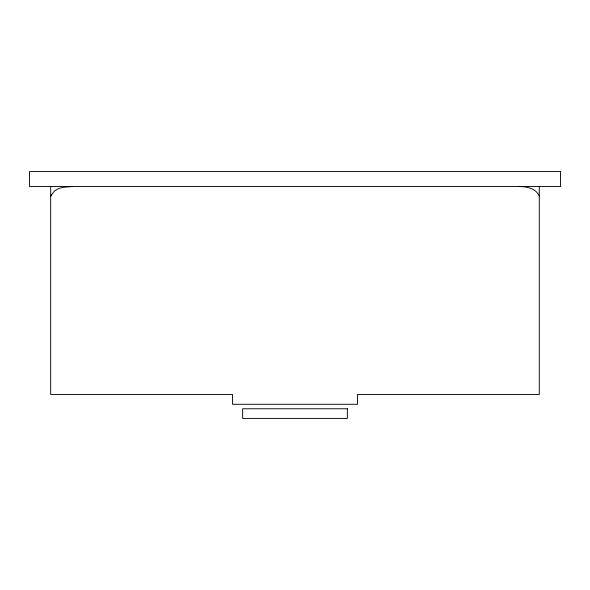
<?xml version="1.0" encoding="UTF-8"?>
<svg xmlns="http://www.w3.org/2000/svg" width="590" height="590" viewBox="0 0 590 590"><rect width="100%" height="100%" fill="white"/><g stroke="black" fill="none" stroke-linecap="round" stroke-linejoin="round"><path stroke-width="0.89" d="M51.205 195.15L50.674 196.064L54.435 191.064L58.388 188.66L62.695 187.34L72.371 186.536M522.356 186.536L517.629 186.536C525.616 186.388 535.595 187.841 539.29 195.998M539.29 186.536L539.29 394.459L357.503 394.459L357.503 404.283L232.497 404.283L232.497 394.459L50.674 394.459L50.674 186.536M560.5 171.579L29.5 171.579L29.5 186.536L560.5 186.536L560.5 171.579M347.355 408.767L242.645 408.767L242.645 418.421L347.355 418.421L347.355 408.767"/></g></svg>
